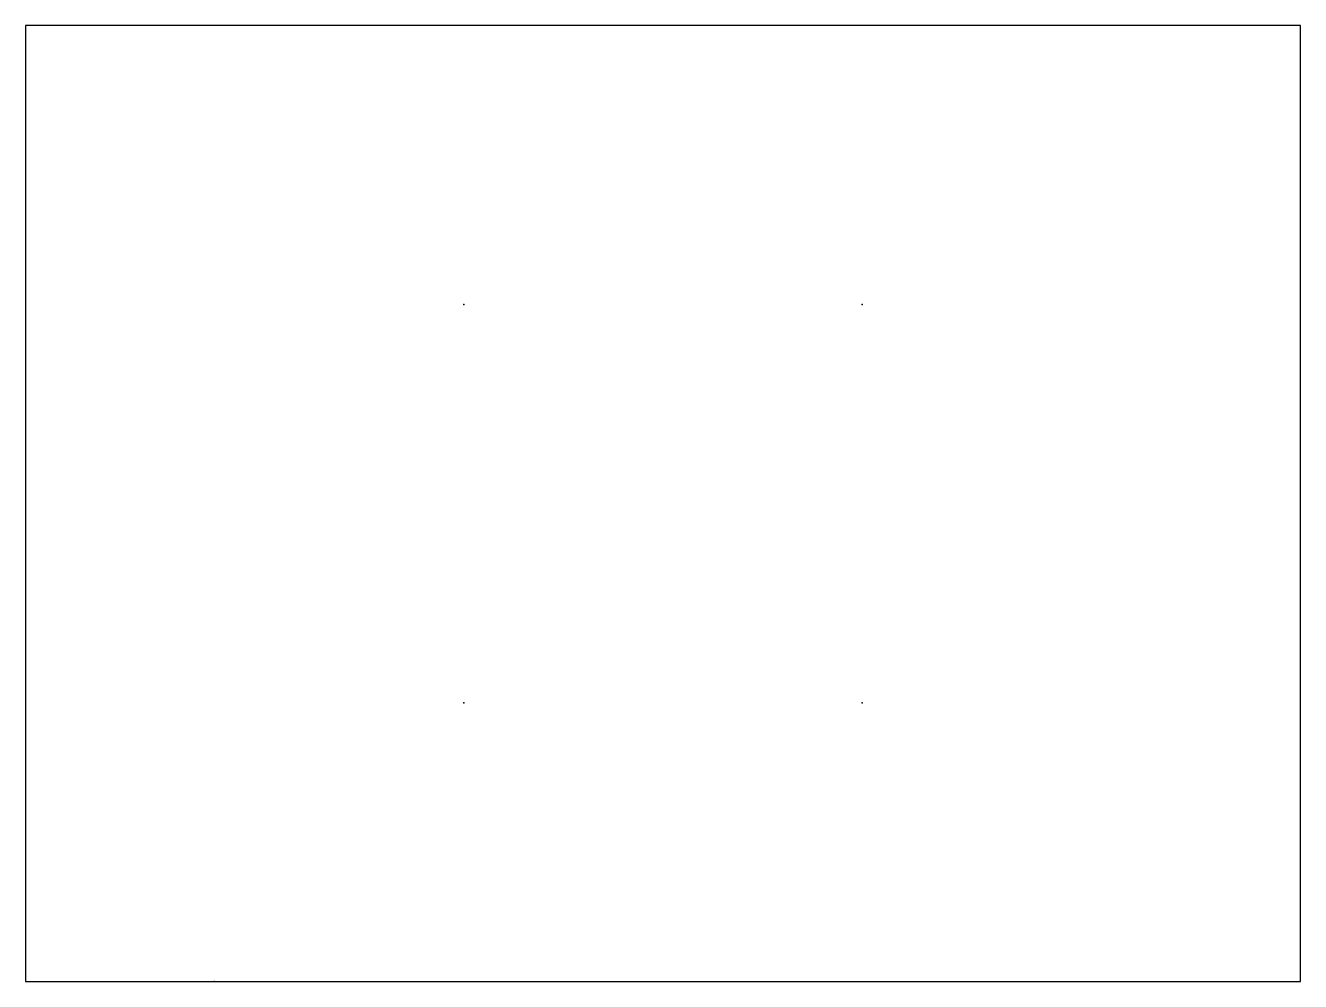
# Model space of a CAD drawing. Header units: millimetres. Extents: x 1769 to 1809, y 770.3 to 800.3.
import ezdxf

# ---------------------------------------------------------------- set-up
doc = ezdxf.new("R2010")
doc.units = ezdxf.units.MM
doc.linetypes.add('CENTER', pattern=[50.8, 31.75, -6.35, 6.35, -6.35])
for name, color, linetype, true_color in [('Anchor', 18, 'Continuous', 0x000000), ('CENTER', 6, 'CENTER', 0xff00ff), ('mold cap', 1, 'Continuous', 0xff0000)]:
    doc.layers.add(name, color=color, linetype=linetype, true_color=true_color)

msp = doc.modelspace()

# ---------------------------------------------------------------- linework, layer by layer
at = {"layer": 'Anchor'}
msp.add_point((1774.916, 770.287), dxfattribs=at)
at = {"layer": 'CENTER', "color": 5, "true_color": 0x0000ff}
for p in [(1782.75, 791.537), (1795.25, 791.537), (1782.75, 779.037), (1795.25, 779.037)]:
    msp.add_point(p, dxfattribs=at)
at = {"layer": 'mold cap'}
msp.add_lwpolyline([(1769, 770.287), (1809, 770.287), (1809, 800.287), (1769, 800.287)], close=True, dxfattribs=at)

doc.saveas('drawing.dxf')
